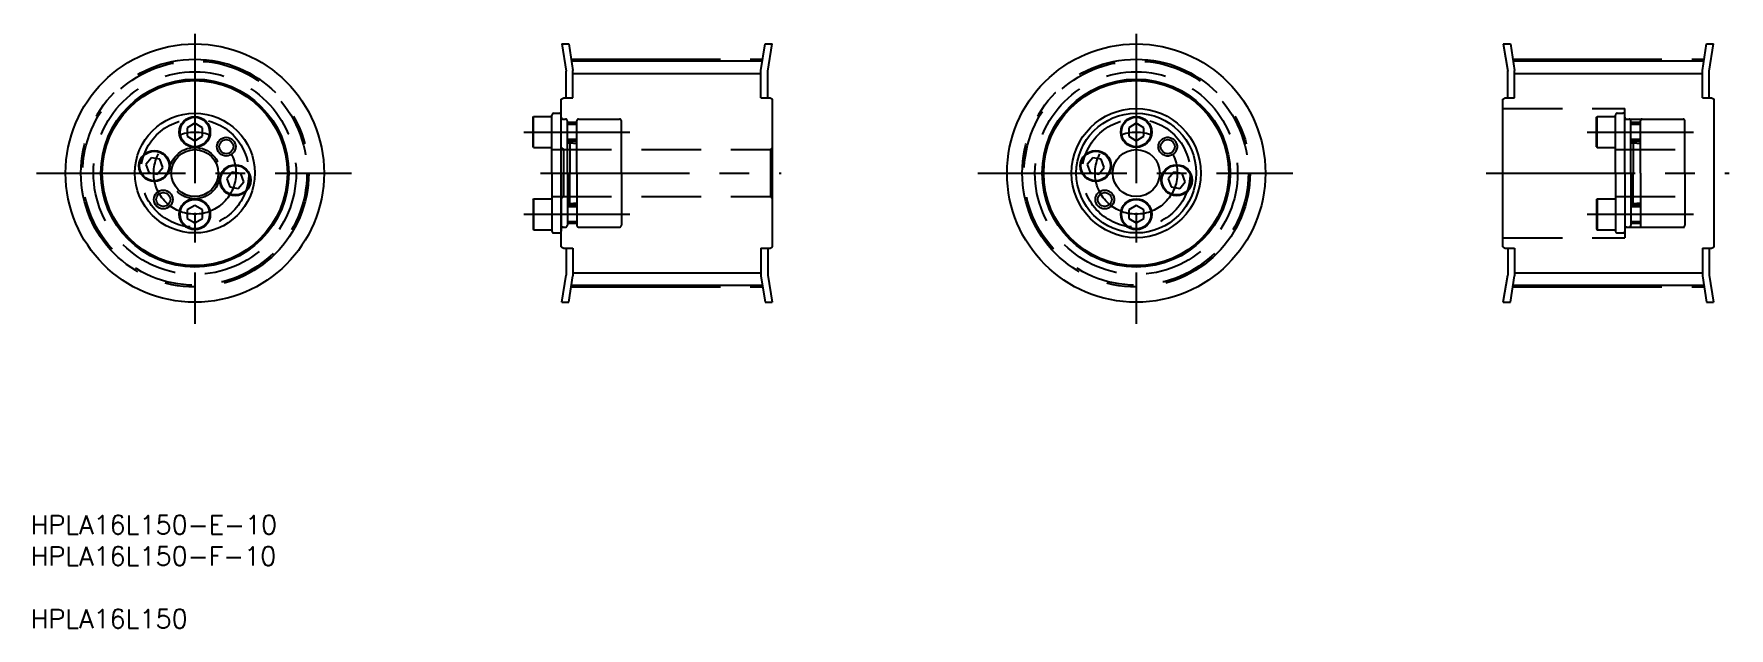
# Model space of a CAD drawing. Extents: x 16 to 377, y 5 to 132.
import ezdxf

# ---------------------------------------------------------------- set-up
doc = ezdxf.new("R2010")
doc.units = 0
doc.linetypes.add('CENTER', pattern=[50.8, 31.75, -6.35, 6.35, -6.35])
doc.linetypes.add('DASHED', pattern=[19.05, 12.7, -6.35])
doc.layers.get('0').update_dxf_attribs({"linetype": 'CONTINUOUS'})
doc.layers.add('CENTER', color=1, linetype='CENTER')
doc.styles.add('MISUMI', font='txt.shx')

# ---------------------------------------------------------------- blocks, each defined once
blk = doc.blocks.new('*U4')
at = {"color": 7, "linetype": 'CONTINUOUS', "style": 'MISUMI'}
for s, p in [('HPLA16L150-E-10', (15.05, 25.31)), ('HPLA16L150-F-10', (15.05, 18.65)), ('HPLA16L150', (15.05, 5.31))]:
    blk.add_text(s, height=4, dxfattribs=at).set_placement(p)

msp = doc.modelspace()

# ---------------------------------------------------------------- linework, layer by layer
at = {"color": 7, "linetype": 'CONTINUOUS'}
for p, q in [((128.13, 129.69), (129.62, 129.69)), ((128.13, 129.69), (129.05, 123.91)), ((129.62, 129.69), (130.49, 124.06)), ((170.49, 124.06), (171.37, 129.69)), ((171.37, 129.69), (172.86, 129.69)), ((171.93, 123.91), (172.86, 129.69)), ((328.52, 129.69), (330.02, 129.69)), ((328.52, 129.69), (329.45, 123.91)), ((330.02, 129.69), (330.89, 124.06)), ((370.89, 124.06), (371.76, 129.69)), ((371.76, 129.69), (373.25, 129.69)), ((372.33, 123.91), (373.25, 129.69)), ((129.05, 118.19), (129.05, 123.91)), ((130.18, 126.07), (170.81, 126.07)), ((130.49, 118.19), (130.49, 124.06)), ((170.49, 118.19), (170.49, 124.06)), ((171.93, 118.19), (171.93, 123.91)), ((329.45, 118.19), (329.45, 123.91)), ((330.58, 126.07), (371.2, 126.07)), ((330.89, 118.19), (330.89, 124.06)), ((370.89, 118.19), (370.89, 124.06)), ((372.33, 118.19), (372.33, 123.91)), ((127.99, 117.92), (128.51, 118.19)), ((127.99, 86.46), (127.99, 117.92)), ((128.51, 118.19), (130.49, 118.19)), ((170.49, 118.19), (172.47, 118.19)), ((172.47, 118.19), (172.99, 117.92)), ((172.99, 86.46), (172.99, 117.92)), ((328.39, 117.92), (328.91, 118.19)), ((328.39, 86.46), (328.39, 117.92)), ((328.91, 118.19), (330.89, 118.19)), ((370.89, 118.19), (372.87, 118.19)), ((372.87, 118.19), (373.39, 117.92)), ((373.39, 86.46), (373.39, 117.92)), ((49.99, 112.79), (48.39, 111.86)), ((48.39, 111.86), (48.39, 110.02)), ((51.59, 111.86), (49.99, 112.79)), ((51.59, 110.02), (51.59, 111.86)), ((121.99, 114.08), (122.09, 114.24)), ((121.99, 107.8), (121.99, 114.08)), ((122.09, 107.64), (122.09, 114.24)), ((122.09, 114.24), (125.99, 114.24)), ((125.99, 102.19), (125.99, 114.54)), ((125.99, 107.64), (125.99, 114.24)), ((125.99, 108.94), (125.99, 112.94)), ((126.39, 114.94), (127.59, 114.94)), ((127.99, 102.19), (127.99, 114.54)), ((250.38, 112.79), (248.78, 111.86)), ((248.78, 111.86), (248.78, 110.02)), ((251.98, 111.86), (250.38, 112.79)), ((251.98, 110.02), (251.98, 111.86)), ((48.39, 110.02), (49.99, 109.09)), ((49.99, 109.09), (51.59, 110.02)), ((125.99, 108.37), (125.99, 108.37)), ((248.78, 110.02), (250.38, 109.09)), ((250.38, 109.09), (251.98, 110.02)), ((40.74, 105.45), (39.55, 104.03)), ((42.56, 105.13), (40.74, 105.45)), ((43.19, 103.39), (42.56, 105.13)), ((121.99, 107.8), (122.09, 107.64)), ((122.09, 107.64), (125.99, 107.64)), ((125.99, 105.28), (125.99, 105.28)), ((241.13, 105.45), (239.94, 104.03)), ((242.95, 105.13), (241.13, 105.45)), ((243.58, 103.39), (242.95, 105.13)), ((39.55, 104.03), (40.18, 102.3)), ((40.18, 102.3), (42, 101.97)), ((42, 101.97), (43.19, 103.39)), ((57.97, 102.41), (56.78, 100.99)), ((59.79, 102.09), (57.97, 102.41)), ((60.42, 100.35), (59.79, 102.09)), ((125.99, 102.19), (125.99, 89.84)), ((127.99, 102.19), (127.99, 89.84)), ((239.94, 104.03), (240.58, 102.3)), ((240.58, 102.3), (242.4, 101.97)), ((242.4, 101.97), (243.58, 103.39)), ((258.37, 102.41), (257.18, 100.99)), ((260.19, 102.09), (258.37, 102.41)), ((260.82, 100.35), (260.19, 102.09)), ((56.78, 100.99), (57.41, 99.26)), ((57.41, 99.26), (59.23, 98.94)), ((59.23, 98.94), (60.42, 100.35)), ((257.18, 100.99), (257.81, 99.26)), ((257.81, 99.26), (259.63, 98.94)), ((259.63, 98.94), (260.82, 100.35)), ((49.99, 95.29), (48.39, 94.36)), ((48.39, 94.36), (48.39, 92.52)), ((51.59, 94.36), (49.99, 95.29)), ((51.59, 92.52), (51.59, 94.36)), ((121.99, 96.58), (122.09, 96.74)), ((121.99, 96.58), (121.99, 90.3)), ((122.09, 96.74), (125.99, 96.74)), ((122.09, 96.74), (122.09, 90.14)), ((125.99, 96.74), (125.99, 90.14)), ((125.99, 95.44), (125.99, 91.44)), ((250.38, 95.29), (248.78, 94.36)), ((248.78, 94.36), (248.78, 92.52)), ((251.98, 94.36), (250.38, 95.29)), ((251.98, 92.52), (251.98, 94.36)), ((48.39, 92.52), (49.99, 91.59)), ((49.99, 91.59), (51.59, 92.52)), ((121.99, 90.3), (122.09, 90.14)), ((248.78, 92.52), (250.38, 91.59)), ((250.38, 91.59), (251.98, 92.52)), ((122.09, 90.14), (125.99, 90.14)), ((126.39, 89.44), (127.59, 89.44)), ((127.99, 86.46), (128.51, 86.19)), ((128.51, 86.19), (130.49, 86.19)), ((129.05, 86.19), (129.05, 80.47)), ((130.49, 86.19), (130.49, 80.32)), ((170.49, 86.19), (170.49, 80.32)), ((170.49, 86.19), (172.47, 86.19)), ((171.93, 86.19), (171.93, 80.47)), ((172.47, 86.19), (172.99, 86.46)), ((328.39, 86.46), (328.91, 86.19)), ((328.91, 86.19), (330.89, 86.19)), ((329.45, 86.19), (329.45, 80.47)), ((330.89, 86.19), (330.89, 80.32)), ((370.89, 86.19), (370.89, 80.32)), ((370.89, 86.19), (372.87, 86.19)), ((372.33, 86.19), (372.33, 80.47)), ((372.87, 86.19), (373.39, 86.46)), ((128.13, 74.69), (129.05, 80.47)), ((129.62, 74.69), (130.49, 80.32)), ((170.49, 80.32), (171.37, 74.69)), ((171.93, 80.47), (172.86, 74.69)), ((328.52, 74.69), (329.45, 80.47)), ((330.02, 74.69), (330.89, 80.32)), ((370.89, 80.32), (371.76, 74.69)), ((372.33, 80.47), (373.25, 74.69)), ((130.18, 78.32), (170.81, 78.32)), ((330.58, 78.32), (371.2, 78.32)), ((128.13, 74.69), (129.62, 74.69)), ((171.37, 74.69), (172.86, 74.69)), ((328.52, 74.69), (330.02, 74.69)), ((371.76, 74.69), (373.25, 74.69))]:
    msp.add_line(p, q, dxfattribs=at)
at = {"color": 3, "linetype": 'CONTINUOUS'}
for p, q in [((130.49, 123.39), (170.49, 123.39)), ((330.89, 123.39), (370.89, 123.39)), ((130.49, 80.99), (170.49, 80.99)), ((330.89, 80.99), (370.89, 80.99))]:
    msp.add_line(p, q, dxfattribs=at)
at = {"color": 3, "linetype": 'DASHED'}
for p, q in [((328.39, 115.94), (354.39, 115.94)), ((354.39, 113.69), (354.39, 115.94)), ((128.4, 113.69), (128.89, 113.69)), ((129.29, 102.19), (129.29, 113.29)), ((131.29, 112.94), (129.29, 112.94)), ((131.29, 112.54), (129.29, 112.54)), ((131.29, 102.19), (131.29, 113.29)), ((131.69, 113.69), (140.39, 113.69)), ((140.79, 102.19), (140.79, 113.29)), ((348.39, 114.08), (348.48, 114.24)), ((348.39, 107.8), (348.39, 114.08)), ((348.48, 107.64), (348.48, 114.24)), ((348.48, 114.24), (352.39, 114.24)), ((352.39, 102.19), (352.39, 114.54)), ((352.39, 107.64), (352.39, 114.24)), ((352.39, 108.94), (352.39, 112.94)), ((352.79, 114.94), (353.99, 114.94)), ((354.39, 102.19), (354.39, 114.54)), ((354.39, 113.69), (373.39, 113.69)), ((354.8, 113.69), (355.29, 113.69)), ((355.69, 102.19), (355.69, 113.29)), ((357.69, 112.94), (355.69, 112.94)), ((357.69, 112.54), (355.69, 112.54)), ((357.69, 102.19), (357.69, 113.29)), ((358.09, 113.69), (366.79, 113.69)), ((367.19, 102.19), (367.19, 113.29)), ((131.29, 109.34), (129.29, 109.34)), ((131.29, 108.94), (129.29, 108.94)), ((129.29, 108.64), (129.79, 108.64)), ((129.79, 108.64), (129.79, 102.19)), ((129.79, 108.64), (131.29, 108.49)), ((352.39, 108.37), (352.39, 108.37)), ((357.69, 109.34), (355.69, 109.34)), ((357.69, 108.94), (355.69, 108.94)), ((355.69, 108.64), (356.19, 108.64)), ((356.19, 108.64), (356.19, 102.19)), ((356.19, 108.64), (357.69, 108.49)), ((125.99, 107.19), (172.54, 107.19)), ((127.99, 107.64), (128.44, 107.19)), ((128.44, 107.19), (128.44, 97.19)), ((172.99, 107.64), (172.54, 107.19)), ((172.54, 107.19), (172.54, 97.19)), ((348.39, 107.8), (348.48, 107.64)), ((348.48, 107.64), (352.39, 107.64)), ((352.39, 107.19), (367.19, 107.19)), ((352.39, 105.28), (352.39, 105.28)), ((129.29, 102.19), (129.29, 91.09)), ((129.79, 95.74), (129.79, 102.19)), ((131.29, 102.19), (131.29, 91.09)), ((140.79, 102.19), (140.79, 91.09)), ((352.39, 102.19), (352.39, 89.84)), ((354.39, 102.19), (354.39, 89.84)), ((355.69, 102.19), (355.69, 91.09)), ((356.19, 95.74), (356.19, 102.19)), ((357.69, 102.19), (357.69, 91.09)), ((367.19, 102.19), (367.19, 91.09)), ((125.99, 97.19), (172.54, 97.19)), ((127.99, 96.74), (128.44, 97.19)), ((129.29, 95.74), (129.79, 95.74)), ((131.29, 95.44), (129.29, 95.44)), ((131.29, 95.04), (129.29, 95.04)), ((129.79, 95.74), (131.29, 95.89)), ((172.99, 96.74), (172.54, 97.19)), ((348.39, 96.58), (348.48, 96.74)), ((348.39, 96.58), (348.39, 90.3)), ((348.48, 96.74), (352.39, 96.74)), ((348.48, 96.74), (348.48, 90.14)), ((352.39, 97.19), (367.19, 97.19)), ((352.39, 96.74), (352.39, 90.14)), ((352.39, 95.44), (352.39, 91.44)), ((355.69, 95.74), (356.19, 95.74)), ((357.69, 95.44), (355.69, 95.44)), ((357.69, 95.04), (355.69, 95.04)), ((356.19, 95.74), (357.69, 95.89)), ((128.4, 90.69), (128.89, 90.69)), ((131.29, 91.84), (129.29, 91.84)), ((131.29, 91.44), (129.29, 91.44)), ((131.69, 90.69), (140.39, 90.69)), ((348.39, 90.3), (348.48, 90.14)), ((354.39, 90.69), (354.39, 88.44)), ((354.39, 90.69), (373.39, 90.69)), ((354.8, 90.69), (355.29, 90.69)), ((357.69, 91.84), (355.69, 91.84)), ((357.69, 91.44), (355.69, 91.44)), ((358.09, 90.69), (366.79, 90.69)), ((328.39, 88.44), (354.39, 88.44)), ((348.48, 90.14), (352.39, 90.14)), ((352.79, 89.44), (353.99, 89.44))]:
    msp.add_line(p, q, dxfattribs=at)
at = {"color": 7, "linetype": 'CONTINUOUS'}
for centre, radius in [((49.99, 102.19), 27.5), ((250.38, 102.19), 27.5), ((49.99, 102.19), 20), ((49.99, 102.19), 19.7), ((250.38, 102.19), 20), ((250.38, 102.19), 19.7), ((250.38, 102.19), 13.75), ((49.99, 102.19), 12.75), ((49.99, 110.94), 3.3), ((49.99, 110.94), 3.14), ((250.38, 102.19), 12.75), ((250.38, 110.94), 3.3), ((250.38, 110.94), 3.14), ((56.69, 107.82), 1.5), ((257.08, 107.82), 1.5), ((49.99, 102.19), 5), ((241.76, 103.71), 3.3), ((241.76, 103.71), 3.14), ((250.38, 102.19), 5), ((58.6, 100.67), 3.3), ((58.6, 100.67), 3.14), ((259, 100.67), 3.3), ((259, 100.67), 3.14), ((43.28, 96.57), 1.5), ((243.68, 96.57), 1.5), ((49.99, 93.44), 3.3), ((49.99, 93.44), 3.14), ((250.38, 93.44), 3.3), ((250.38, 93.44), 3.14)]:
    msp.add_circle(centre, radius, dxfattribs=at)
at = {"color": 3, "linetype": 'DASHED'}
for centre, radius in [((49.99, 102.19), 23.87), ((49.99, 102.19), 21.57), ((250.38, 102.19), 23.87), ((250.38, 102.19), 21.57), ((49.99, 102.19), 11.5), ((250.38, 102.19), 11.5), ((257.08, 107.82), 2), ((49.99, 102.19), 5.45), ((243.68, 96.57), 2)]:
    msp.add_circle(centre, radius, dxfattribs=at)
at = {"color": 3}
for centre in [(56.69, 107.82), (43.28, 96.57)]:
    msp.add_circle(centre, 2, dxfattribs=at)
at = {"color": 7}
for radius in [3.3, 3.14]:
    msp.add_circle((41.37, 103.71), radius, dxfattribs=at)
at = {"color": 7, "linetype": 'CONTINUOUS'}
for centre, start, end in [((126.39, 114.54), 90, 180), ((127.59, 114.54), 0, 90), ((126.39, 89.84), 180, 270), ((127.59, 89.84), 270, 0)]:
    msp.add_arc(centre, 0.4, start, end, dxfattribs=at)
at = {"color": 3, "linetype": 'DASHED'}
for centre, radius, start, end in [((128.4, 114.1), 0.41, 180, 270), ((128.89, 113.29), 0.4, 0, 90), ((131.69, 113.29), 0.4, 90, 180), ((140.39, 113.29), 0.4, 0, 90), ((352.79, 114.54), 0.4, 90, 180), ((353.99, 114.54), 0.4, 0, 90), ((354.8, 114.1), 0.41, 180, 270), ((355.29, 113.29), 0.4, 0, 90), ((358.09, 113.29), 0.4, 90, 180), ((366.79, 113.29), 0.4, 0, 90), ((128.4, 90.28), 0.41, 90, 180), ((128.89, 91.09), 0.4, 270, 0), ((131.69, 91.09), 0.4, 180, 270), ((140.39, 91.09), 0.4, 270, 0), ((354.8, 90.28), 0.41, 90, 180), ((355.29, 91.09), 0.4, 270, 0), ((358.09, 91.09), 0.4, 180, 270), ((366.79, 91.09), 0.4, 270, 0), ((352.79, 89.84), 0.4, 180, 270), ((353.99, 89.84), 0.4, 270, 0)]:
    msp.add_arc(centre, radius, start, end, dxfattribs=at)
at = {"layer": 'CENTER', "color": 1, "linetype": 'CENTER'}
for p, q in [((49.99, 131.83), (49.99, 70.1)), ((250.38, 131.83), (250.38, 70.1)), ((130.12, 126.45), (170.86, 126.45)), ((330.52, 126.45), (371.26, 126.45)), ((119.99, 110.94), (142.59, 110.94)), ((346.39, 110.94), (368.99, 110.94)), ((16.27, 102.19), (83.32, 102.19)), ((123.57, 102.19), (174.79, 102.19)), ((216.66, 102.19), (283.71, 102.19)), ((324.84, 102.19), (376.58, 102.19)), ((119.99, 93.44), (142.59, 93.44)), ((346.39, 93.44), (368.99, 93.44)), ((130.12, 77.94), (170.86, 77.94)), ((330.52, 77.94), (371.26, 77.94))]:
    msp.add_line(p, q, dxfattribs=at)
for centre, radius in [((49.99, 102.19), 24.25), ((250.38, 102.19), 24.25), ((49.99, 102.19), 8.75), ((250.38, 102.19), 8.75)]:
    msp.add_circle(centre, radius, dxfattribs=at)

# ---------------------------------------------------------------- block references
at = {"color": 7, "linetype": 'CONTINUOUS'}
msp.add_blockref('*U4', (0, 0), dxfattribs=at)

doc.saveas('drawing.dxf')
